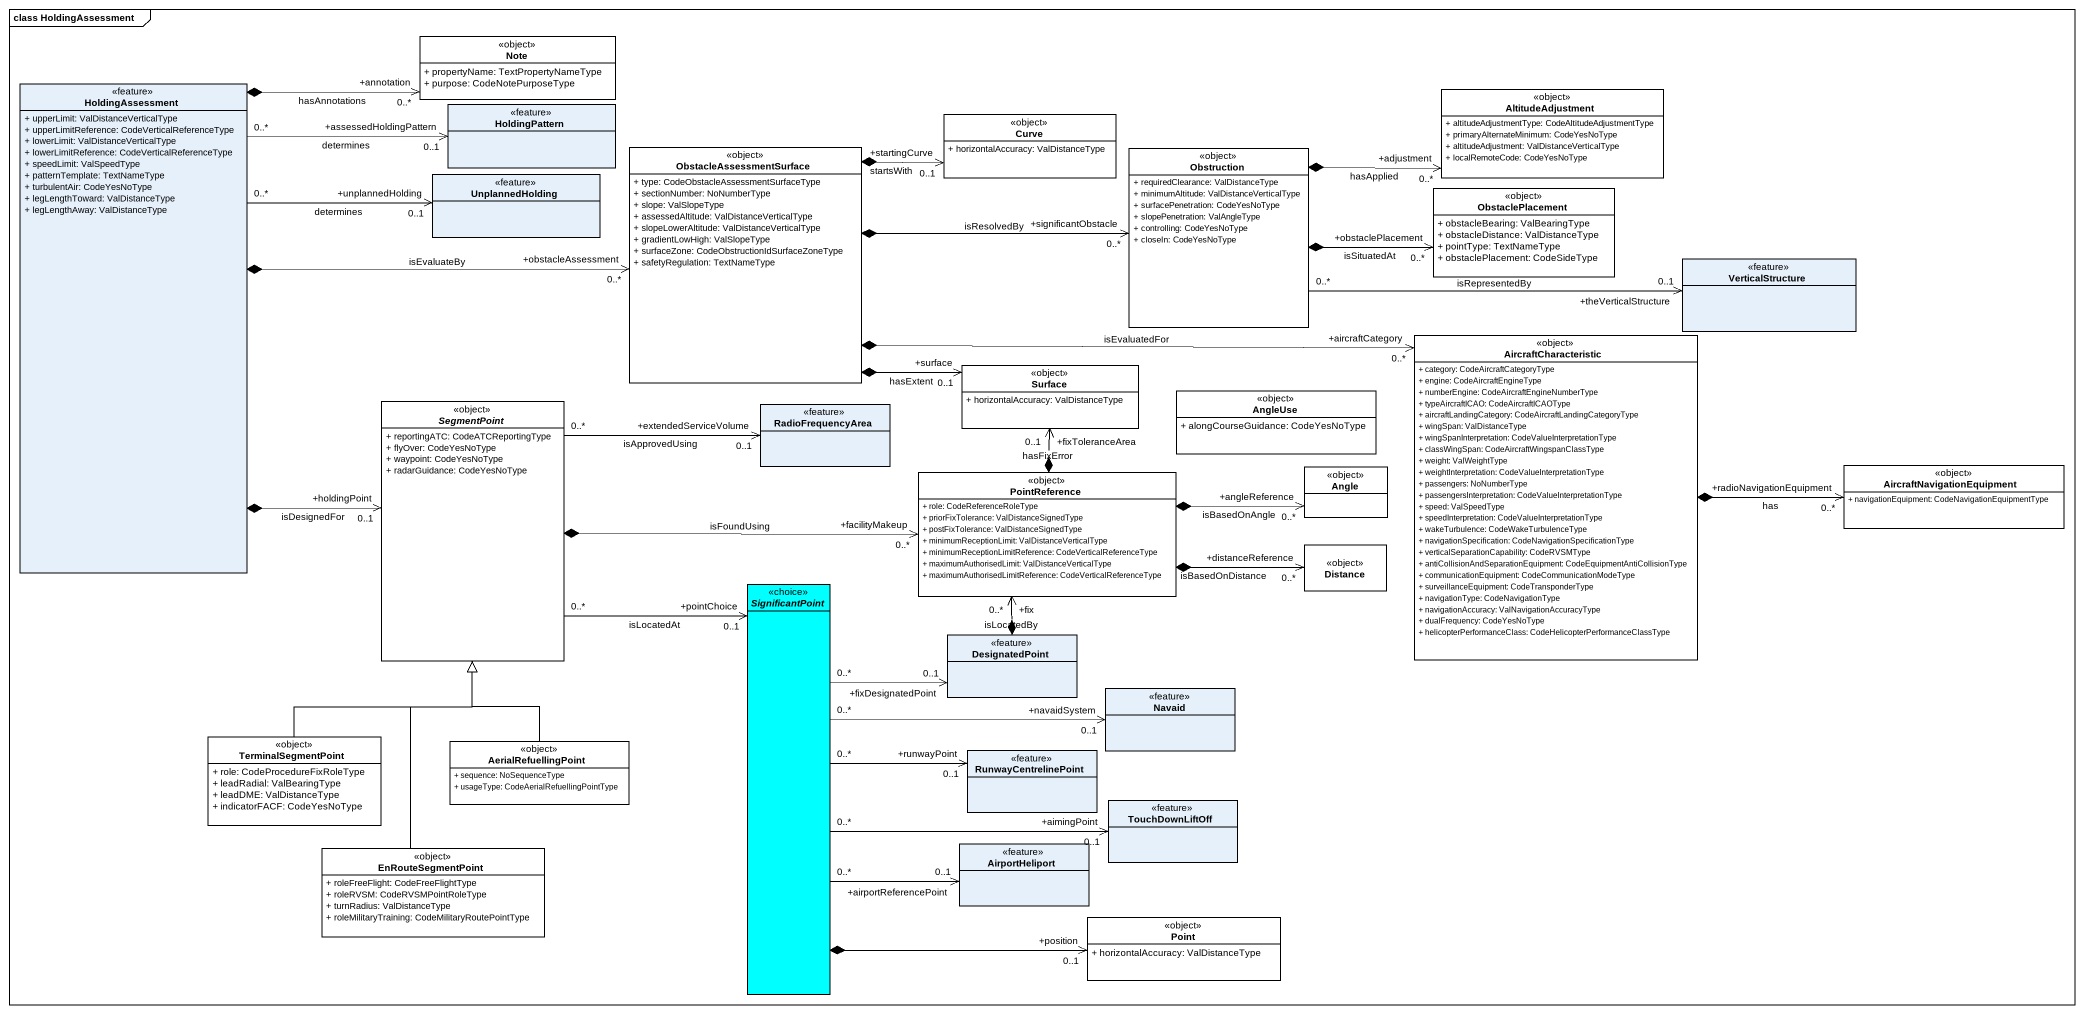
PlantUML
@startuml
mainframe class HoldingAssessment
hide circle
hide empty members
skinparam classAttributeIconSize 0
class "Note" as Note_ <<object>> #FFFFFF {
  + propertyName: TextPropertyNameType
  + purpose: CodeNotePurposeType
}
class HoldingAssessment <<feature>> {
  + upperLimit: ValDistanceVerticalType
  + upperLimitReference: CodeVerticalReferenceType
  + lowerLimit: ValDistanceVerticalType
  + lowerLimitReference: CodeVerticalReferenceType
  + speedLimit: ValSpeedType
  + patternTemplate: TextNameType
  + turbulentAir: CodeYesNoType
  + legLengthToward: ValDistanceType
  + legLengthAway: ValDistanceType
}
class HoldingPattern <<feature>>
class Curve <<object>> #FFFFFF {
  + horizontalAccuracy: ValDistanceType
}
class AltitudeAdjustment <<object>> #FFFFFF {
  + altitudeAdjustmentType: CodeAltitudeAdjustmentType
  + primaryAlternateMinimum: CodeYesNoType
  + altitudeAdjustment: ValDistanceVerticalType
  + localRemoteCode: CodeYesNoType
}
class ObstacleAssessmentSurface <<object>> #FFFFFF {
  + type: CodeObstacleAssessmentSurfaceType
  + sectionNumber: NoNumberType
  + slope: ValSlopeType
  + assessedAltitude: ValDistanceVerticalType
  + slopeLowerAltitude: ValDistanceVerticalType
  + gradientLowHigh: ValSlopeType
  + surfaceZone: CodeObstructionIdSurfaceZoneType
  + safetyRegulation: TextNameType
}
class Obstruction <<object>> #FFFFFF {
  + requiredClearance: ValDistanceType
  + minimumAltitude: ValDistanceVerticalType
  + surfacePenetration: CodeYesNoType
  + slopePenetration: ValAngleType
  + controlling: CodeYesNoType
  + closeIn: CodeYesNoType
}
class UnplannedHolding <<feature>>
class ObstaclePlacement <<object>> #FFFFFF {
  + obstacleBearing: ValBearingType
  + obstacleDistance: ValDistanceType
  + pointType: TextNameType
  + obstaclePlacement: CodeSideType
}
class VerticalStructure <<feature>>
class Surface <<object>> #FFFFFF {
  + horizontalAccuracy: ValDistanceType
}
class AircraftCharacteristic <<object>> #FFFFFF {
  + category: CodeAircraftCategoryType
  + engine: CodeAircraftEngineType
  + numberEngine: CodeAircraftEngineNumberType
  + typeAircraftICAO: CodeAircraftICAOType
  + aircraftLandingCategory: CodeAircraftLandingCategoryType
  + wingSpan: ValDistanceType
  + wingSpanInterpretation: CodeValueInterpretationType
  + classWingSpan: CodeAircraftWingspanClassType
  + weight: ValWeightType
  + weightInterpretation: CodeValueInterpretationType
  + passengers: NoNumberType
  + passengersInterpretation: CodeValueInterpretationType
  + speed: ValSpeedType
  + speedInterpretation: CodeValueInterpretationType
  + wakeTurbulence: CodeWakeTurbulenceType
  + navigationSpecification: CodeNavigationSpecificationType
  + verticalSeparationCapability: CodeRVSMType
  + antiCollisionAndSeparationEquipment: CodeEquipmentAntiCollisionType
  + communicationEquipment: CodeCommunicationModeType
  + surveillanceEquipment: CodeTransponderType
  + navigationType: CodeNavigationType
  + navigationAccuracy: ValNavigationAccuracyType
  + dualFrequency: CodeYesNoType
  + helicopterPerformanceClass: CodeHelicopterPerformanceClassType
}
abstract class SegmentPoint <<object>> #FFFFFF {
  + reportingATC: CodeATCReportingType
  + flyOver: CodeYesNoType
  + waypoint: CodeYesNoType
  + radarGuidance: CodeYesNoType
}
class RadioFrequencyArea <<feature>>
class AngleUse <<object>> #FFFFFF {
  + alongCourseGuidance: CodeYesNoType
}
class PointReference <<object>> #FFFFFF {
  + role: CodeReferenceRoleType
  + priorFixTolerance: ValDistanceSignedType
  + postFixTolerance: ValDistanceSignedType
  + minimumReceptionLimit: ValDistanceVerticalType
  + minimumReceptionLimitReference: CodeVerticalReferenceType
  + maximumAuthorisedLimit: ValDistanceVerticalType
  + maximumAuthorisedLimitReference: CodeVerticalReferenceType
}
class Angle <<object>> #FFFFFF
class AircraftNavigationEquipment <<object>> #FFFFFF {
  + navigationEquipment: CodeNavigationEquipmentType
}
class Distance <<object>> #FFFFFF
abstract class SignificantPoint <<choice>> #00FFFF
class DesignatedPoint <<feature>>
class Navaid <<feature>>
class TerminalSegmentPoint <<object>> #FFFFFF {
  + role: CodeProcedureFixRoleType
  + leadRadial: ValBearingType
  + leadDME: ValDistanceType
  + indicatorFACF: CodeYesNoType
}
class AerialRefuellingPoint <<object>> #FFFFFF {
  + sequence: NoSequenceType
  + usageType: CodeAerialRefuellingPointType
}
class RunwayCentrelinePoint <<feature>>
class TouchDownLiftOff <<feature>>
class EnRouteSegmentPoint <<object>> #FFFFFF {
  + roleFreeFlight: CodeFreeFlightType
  + roleRVSM: CodeRVSMPointRoleType
  + turnRadius: ValDistanceType
  + roleMilitaryTraining: CodeMilitaryRoutePointType
}
class AirportHeliport <<feature>>
class Point <<object>> #FFFFFF {
  + horizontalAccuracy: ValDistanceType
}
HoldingAssessment *-up-> "+annotation\n0..*" Note_ : hasAnnotations
HoldingAssessment "0..*" -right-> "+assessedHoldingPattern\n0..1" HoldingPattern : determines
HoldingAssessment *-right-> "+obstacleAssessment\n0..*" ObstacleAssessmentSurface : isEvaluateBy
HoldingAssessment "0..*" -right-> "+unplannedHolding\n0..1" UnplannedHolding : determines
HoldingAssessment *-right-> "+holdingPoint\n0..1" SegmentPoint : isDesignedFor
ObstacleAssessmentSurface *-right-> "+startingCurve\n0..1" Curve : startsWith
ObstacleAssessmentSurface *-right-> "+significantObstacle\n0..*" Obstruction : isResolvedBy
ObstacleAssessmentSurface *-right-> "+surface\n0..1" Surface : hasExtent
ObstacleAssessmentSurface *-right-> "+aircraftCategory\n0..*" AircraftCharacteristic : isEvaluatedFor
Obstruction *-right-> "+adjustment\n0..*" AltitudeAdjustment : hasApplied
Obstruction *-right-> "+obstaclePlacement\n0..*" ObstaclePlacement : isSituatedAt
Obstruction "0..*" -right-> "+theVerticalStructure\n0..1" VerticalStructure : isRepresentedBy
AircraftCharacteristic *-right-> "+radioNavigationEquipment\n0..*" AircraftNavigationEquipment : has
SegmentPoint "0..*" -right-> "+extendedServiceVolume\n0..1" RadioFrequencyArea : isApprovedUsing
SegmentPoint *-right-> "+facilityMakeup\n0..*" PointReference : isFoundUsing
SegmentPoint "0..*" --> "+pointChoice\n0..1" SignificantPoint : isLocatedAt
PointReference *-up-> "+fixToleranceArea\n0..1" Surface : hasFixError
PointReference *-right-> "+angleReference\n0..*" Angle : isBasedOnAngle
PointReference *-right-> "+distanceReference\n0..*" Distance : isBasedOnDistance
SignificantPoint "0..*" -right-> "+fixDesignatedPoint\n0..1" DesignatedPoint
SignificantPoint "0..*" -right-> "+navaidSystem\n0..1" Navaid
SignificantPoint "0..*" -right-> "+runwayPoint\n0..1" RunwayCentrelinePoint
SignificantPoint "0..*" -right-> "+aimingPoint\n0..1" TouchDownLiftOff
SignificantPoint "0..*" -right-> "+airportReferencePoint\n0..1" AirportHeliport
SignificantPoint *-right-> "+position\n0..1" Point
DesignatedPoint *-up-> "+fix\n0..*" PointReference : isLocatedBy
TerminalSegmentPoint -up-|> SegmentPoint
AerialRefuellingPoint -up-|> SegmentPoint
EnRouteSegmentPoint -up-|> SegmentPoint
@enduml
